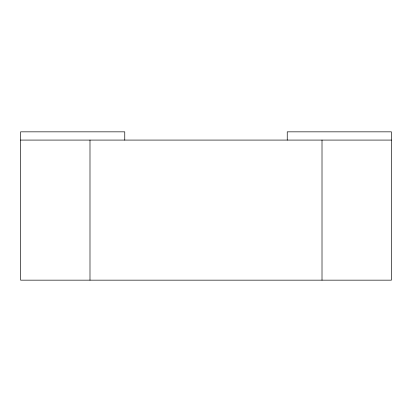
<?xml version="1.0" encoding="UTF-8"?>
<svg xmlns="http://www.w3.org/2000/svg" width="412" height="412" viewBox="0 0 412 412"><rect width="100%" height="100%" fill="white"/><g stroke="black" fill="none" stroke-linecap="round" stroke-linejoin="round"><path stroke-width="0.62" d="M20.6 140.08L391.4 140.08M322.009 140.08L322.009 280.16M287.241 140.08L287.241 131.84L391.4 131.84L391.4 280.16L20.6 280.16L20.6 131.84L124.759 131.84L124.759 140.08M89.991 140.08L89.991 280.16"/></g></svg>
